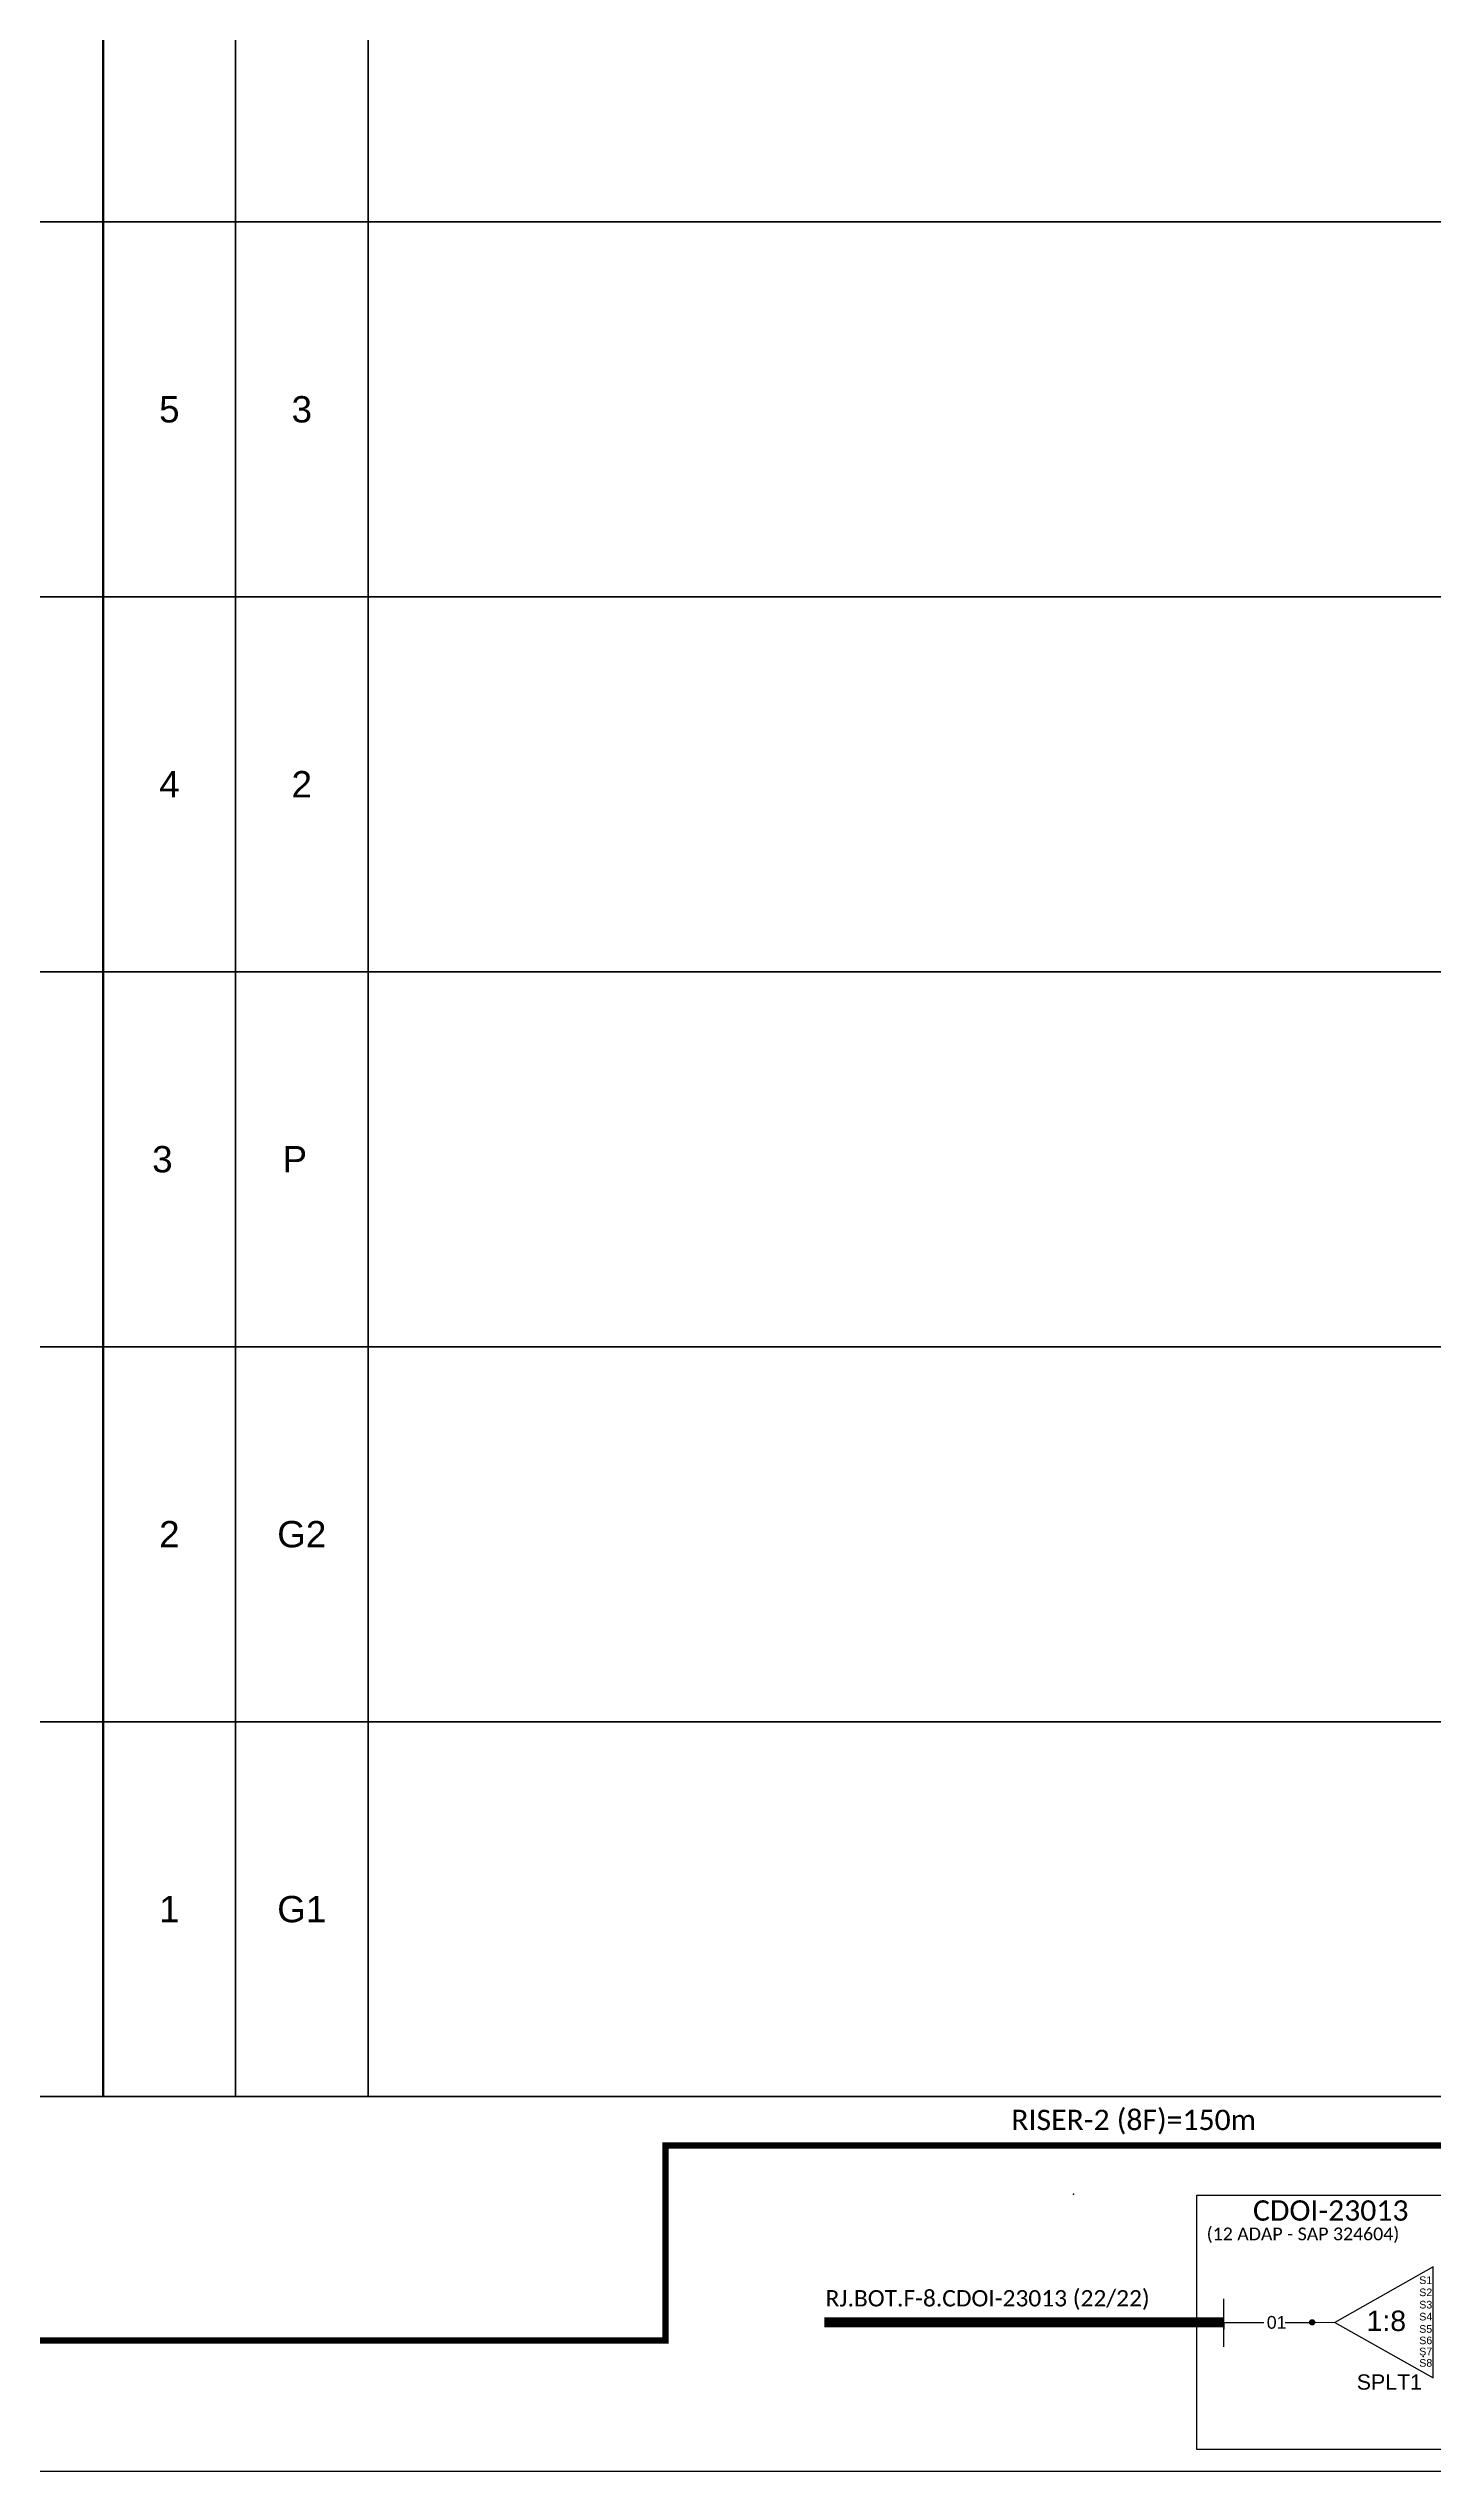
# Model space of a CAD drawing. Header units: metres. Extents: x -553 to 1164, y 1114 to 1708.
# Drawn here: x 929.3 to 1038.1, y 1281.6 to 1472.1 of the extents above; entities that cross this region are included whole.
import ezdxf
from ezdxf.enums import TextEntityAlignment as Align

# ---------------------------------------------------------------- set-up
doc = ezdxf.new("R2010")
doc.units = ezdxf.units.M
doc.styles.add('ARIAL', font='arial.ttf')
doc.styles.add('WMF-Calibri0', font='calibri.ttf')

# ---------------------------------------------------------------- blocks, each defined once
blk = doc.blocks.new('SPLITTER_')
blk.add_point((0, 0))
at = {"style": 'ARIAL', "flags": 4}
blk.add_attdef('SPLT', (0, -3.26), '', height=1.5, dxfattribs=at)
blk = doc.blocks.new('A$C415C251F')
at = {"color": 3}
blk.add_point((0, 0), dxfattribs=at)
blk = doc.blocks.new('LEG_CDOIA8_C-SPLT_ESQ')
at = {"color": 3, "extrusion": (0, 0, -1), "xscale": -1, "zscale": -1}
blk.add_blockref('A$C415C251F', (0, 0), dxfattribs=at)
at = {"color": 1, "style": 'WMF-Calibri0', "flags": 4}
blk.add_attdef('CDO', (21.44, -2.61), '', height=2, dxfattribs=at)
blk.add_attdef('MODELO', text='', height=1.5, dxfattribs=at).set_placement((22.54, -4.54), align=Align.CENTER)
at = {"style": 'ARIAL', "flags": 4}
blk.add_attdef('SPLITAGEM', text='', height=1.5, dxfattribs=at).set_placement((18.61, -12.59), align=Align.CENTER)

msp = doc.modelspace()

# ---------------------------------------------------------------- hatches: boundary and pattern name
h = msp.add_hatch(color=3)
h.dxf.hatch_style = 1
edge = h.paths.add_edge_path()
edge.add_arc((1028.6, 1293.37), 0.205, 0, 360)

# ---------------------------------------------------------------- linework, layer by layer
at = {"color": 2, "const_width": 0.18}
msp.add_lwpolyline([(933.55, 1546.87), (933.55, 1311.11)], dxfattribs=at)
for points in [[(785.68, 1487.93), (933.55, 1487.93), (933.55, 1458.46), (785.68, 1458.46)], [(933.55, 1487.93), (943.96, 1487.93), (943.96, 1458.46), (933.55, 1458.46)], [(943.96, 1487.93), (954.38, 1487.93), (954.38, 1458.46), (943.96, 1458.46)], [(954.38, 1487.93), (1102.24, 1487.93), (1102.24, 1458.46), (954.38, 1458.46)], [(785.68, 1458.46), (933.55, 1458.46), (933.55, 1428.99), (785.68, 1428.99)], [(933.55, 1458.46), (943.96, 1458.46), (943.96, 1428.99), (933.55, 1428.99)], [(943.96, 1458.46), (954.38, 1458.46), (954.38, 1428.99), (943.96, 1428.99)], [(954.38, 1458.46), (1102.24, 1458.46), (1102.24, 1428.99), (954.38, 1428.99)], [(785.68, 1428.99), (933.55, 1428.99), (933.55, 1399.52), (785.68, 1399.52)], [(933.55, 1428.99), (943.96, 1428.99), (943.96, 1399.52), (933.55, 1399.52)], [(943.96, 1428.99), (954.38, 1428.99), (954.38, 1399.52), (943.96, 1399.52)], [(954.38, 1428.99), (1102.24, 1428.99), (1102.24, 1399.52), (954.38, 1399.52)], [(785.68, 1399.52), (933.55, 1399.52), (933.55, 1370.05), (785.68, 1370.05)], [(933.55, 1399.52), (943.96, 1399.52), (943.96, 1370.05), (933.55, 1370.05)], [(943.96, 1399.52), (954.38, 1399.52), (954.38, 1370.05), (943.96, 1370.05)], [(954.38, 1399.52), (1102.24, 1399.52), (1102.24, 1370.05), (954.38, 1370.05)], [(785.68, 1370.05), (933.55, 1370.05), (933.55, 1340.58), (785.68, 1340.58)], [(933.55, 1370.05), (943.96, 1370.05), (943.96, 1340.58), (933.55, 1340.58)], [(943.96, 1370.05), (954.38, 1370.05), (954.38, 1340.58), (943.96, 1340.58)], [(954.38, 1370.05), (1102.24, 1370.05), (1102.24, 1340.58), (954.38, 1340.58)], [(785.68, 1340.58), (933.55, 1340.58), (933.55, 1311.11), (785.68, 1311.11)], [(933.55, 1340.58), (943.96, 1340.58), (943.96, 1311.11), (933.55, 1311.11)], [(943.96, 1340.58), (954.38, 1340.58), (954.38, 1311.11), (943.96, 1311.11)], [(954.38, 1340.58), (1102.24, 1340.58), (1102.24, 1311.11), (954.38, 1311.11)]]:
    msp.add_lwpolyline(points, close=True)
for points in [[(943.96, 1281.64), (785.68, 1281.64), (785.68, 1311.11), (933.55, 1311.11)], [(933.55, 1311.11), (943.96, 1311.11)], [(933.55, 1311.11), (943.96, 1311.11)], [(943.96, 1311.11), (964.79, 1311.11)], [(954.38, 1311.11), (1102.24, 1311.11), (1102.24, 1281.64), (943.96, 1281.64)], [(943.96, 1311.11), (954.38, 1311.11)], [(954.38, 1311.11), (975.21, 1311.11)], [(975.21, 1311.11), (985.63, 1311.11)], [(1021.65, 1293.37), (1021.65, 1292.83)], [(943.96, 1281.64), (933.55, 1281.64)], [(964.79, 1281.64), (943.96, 1281.64)]]:
    msp.add_lwpolyline(points)
at = {"color": 6, "const_width": 0.5}
msp.add_lwpolyline([(1062.28, 1302.9), (1062.28, 1307.27), (977.76, 1307.27), (977.76, 1291.94), (894.43, 1291.94)], dxfattribs=at)
at = {"color": 1}
msp.add_lwpolyline([(1019.54, 1303.36), (1073.18, 1303.36), (1073.18, 1283.38), (1019.54, 1283.38)], close=True, dxfattribs=at)
for points in [[(1038.11, 1297.73), (1030.38, 1293.37), (1038.11, 1289.01), (1038.11, 1297.73)], [(1021.65, 1291.45), (1021.65, 1295.22)]]:
    msp.add_lwpolyline(points, dxfattribs=at)
at = {"color": 1, "const_width": 0.8}
msp.add_lwpolyline([(990.24, 1293.37), (990.24, 1293.37), (1021.65, 1293.37)], dxfattribs=at)
at = {"color": 3}
for points in [[(1021.65, 1293.37), (1024.81, 1293.37)], [(1026.47, 1293.37), (1028.6, 1293.37), (1028.6, 1293.37)]]:
    msp.add_lwpolyline(points, dxfattribs=at)
at = {"color": 1, "lineweight": 0}
msp.add_lwpolyline([(1030.38, 1293.37), (1028.6, 1293.37)], dxfattribs=at)
at = {"color": 3}
msp.add_circle((1028.6, 1293.37), 0.205, dxfattribs=at)

# ---------------------------------------------------------------- block references
ref = msp.add_blockref('LEG_CDOIA8_C-SPLT_ESQ', (1009.85, 1303.45), dxfattribs=dict(at, xscale=0.8000000000001819, yscale=0.8000000000001819, zscale=0.8))
ref.add_attrib('CDO', 'CDOI-23013', (1023.95, 1301.36), dxfattribs={"color": 1, "height": 1.6, "style": 'WMF-Calibri0'})
ref.add_attrib('MODELO', '(12 ADAP - SAP 324604)', dxfattribs={"color": 1, "height": 1, "style": 'WMF-Calibri0'}).set_placement((1027.88, 1299.82), align=Align.CENTER)
ref = msp.add_blockref('SPLITTER_', (1037.33, 1290.69), dxfattribs=dict(xscale=-0.8000000000001819, yscale=0.8000000000001819, zscale=0.8))
ref.add_attrib('SPLT', 'SPLT1', (1032.11, 1288.08), dxfattribs={"height": 1.2, "style": 'ARIAL'})

# ---------------------------------------------------------------- texts
at = {"color": 6, "style": 'WMF-Calibri0'}
msp.add_text('RISER-2 (8F)=150m', height=1.6, dxfattribs=at).set_placement((1004.95, 1308.48))
at = {"color": 1}
for s, height, style, p in [('S1', 0.6, 'ARIAL', (1037.02, 1296.38)), ('RJ.BOT.F-8.CDOI-23013 (22/22)', 1.2836, 'WMF-Calibri0', (990.35, 1294.62)), ('S2', 0.6, 'ARIAL', (1037.02, 1295.43)), ('S3', 0.6, 'ARIAL', (1037.02, 1294.46)), ('1:8', 1.6, 'ARIAL', (1032.88, 1292.69)), ('S4', 0.6, 'ARIAL', (1037.02, 1293.52)), ('S5', 0.6, 'ARIAL', (1037.02, 1292.55)), ('S6', 0.6, 'ARIAL', (1037.02, 1291.65)), ('S7', 0.6, 'ARIAL', (1037.02, 1290.78)), ('S8', 0.6, 'ARIAL', (1037.02, 1289.88))]:
    msp.add_text(s, height=height, dxfattribs=dict(at, style=style)).set_placement(p)
at = {"style": 'ARIAL'}
msp.add_text('01', height=1, dxfattribs=at).set_placement((1025.81, 1293.37), align=Align.MIDDLE_CENTER)
at = {"style": 'ARIAL', "flags": 12}
for tag, p in [('5', (938.76, 1443.73)), ('3', (949.17, 1443.73)), ('4', (938.76, 1414.26)), ('2', (949.17, 1414.26)), ('3', (938.21, 1384.79)), ('P', (948.62, 1384.79)), ('2', (938.76, 1355.32)), ('G2', (949.17, 1355.32)), ('1', (938.76, 1325.85)), ('G1', (949.17, 1325.85))]:
    msp.add_attdef(tag, text='XX', height=2.07, dxfattribs=at).set_placement(p, align=Align.MIDDLE_CENTER)

doc.saveas('drawing.dxf')
